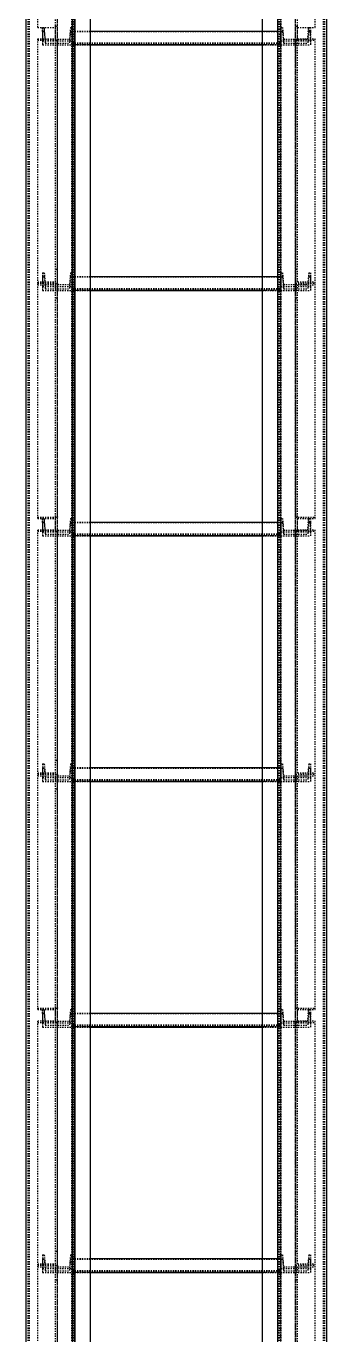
# Model space of a CAD drawing. Header units: millimetres. Extents: x 5143 to 30813, y 232 to 21408.
# Drawn here: x 26132 to 26254, y 11645 to 12178 of the extents above; entities that cross this region are included whole.
import ezdxf

# ---------------------------------------------------------------- set-up
doc = ezdxf.new("R2010")
doc.units = ezdxf.units.MM
doc.header["$LTSCALE"] = 0.25
for name, pattern in [('XKITLINE00', [0]), ('XKITLINE02', [4, 2, -2]), ('XKITLINE03', [6, 3, -1, 1, -1])]:
    doc.linetypes.add(name, pattern=pattern)

msp = doc.modelspace()

# ---------------------------------------------------------------- linework, layer by layer
at = {"color": 1, "linetype": 'XKITLINE03'}
for p, q in [((26144.38, 10818.82), (26144.38, 12467.2)), ((26241.36, 10818.82), (26241.36, 12467.2)), ((26150.38, 12460.27), (26150.38, 10820.27)), ((26235.38, 10820.27), (26235.38, 12460.27)), ((26144.38, 12073.03), (26144.38, 12172)), ((26150.38, 12170.09), (26150.38, 12171.76)), ((26150.38, 12170.27), (26235.36, 12170.27)), ((26235.36, 12171.76), (26235.36, 12170.09)), ((26241.36, 12172), (26241.36, 12073.03)), ((26144.38, 11977.83), (26144.38, 12073.03)), ((26150.38, 12070.1), (26150.38, 12071.77)), ((26235.36, 12071.77), (26235.36, 12070.1)), ((26241.36, 12073.03), (26241.36, 11977.83)), ((26150.38, 12070.28), (26235.36, 12070.28)), ((26144.38, 11873.05), (26144.38, 11972.02)), ((26150.38, 11970.11), (26150.38, 11971.78)), ((26235.36, 11971.78), (26235.36, 11970.11)), ((26241.36, 11972.02), (26241.36, 11873.05)), ((26150.38, 11970.29), (26235.36, 11970.29)), ((26144.38, 11777.86), (26144.38, 11873.05)), ((26150.38, 11870.13), (26150.38, 11871.79)), ((26150.38, 11870.3), (26235.36, 11870.3)), ((26235.36, 11871.79), (26235.36, 11870.13)), ((26241.36, 11873.05), (26241.36, 11777.86)), ((26144.38, 11673.08), (26144.38, 11772.04)), ((26150.38, 11770.14), (26150.38, 11771.8)), ((26150.38, 11770.31), (26235.36, 11770.31)), ((26235.36, 11771.8), (26235.36, 11770.14)), ((26241.36, 11772.04), (26241.36, 11673.08)), ((26144.38, 11577.88), (26144.38, 11673.08)), ((26241.36, 11673.08), (26241.36, 11577.88)), ((26150.38, 11670.15), (26150.38, 11671.81)), ((26150.38, 11670.33), (26235.36, 11670.33)), ((26235.36, 11671.81), (26235.36, 11670.15))]:
    msp.add_line(p, q, dxfattribs=at)
at = {"color": 3, "linetype": 'XKITLINE02'}
for p, q in [((26132.53, 10820.27), (26132.53, 12463.6)), ((26133.06, 10820.27), (26133.07, 12463.8)), ((26150.3, 10820.27), (26150.3, 12463.8)), ((26150.83, 10820.27), (26150.83, 12463.6)), ((26234.06, 10837.88), (26234.06, 12463.6)), ((26234.91, 10820.27), (26234.91, 12463.6)), ((26235.44, 10820.27), (26235.45, 12463.8)), ((26252.68, 10820.27), (26252.68, 12463.8)), ((26253.21, 10820.27), (26253.21, 12463.6)), ((26150.38, 10820.27), (26150.38, 12460.57)), ((26151.23, 10820.3), (26151.23, 12460.55)), ((26157.88, 10824.41), (26157.88, 12460.56)), ((26227.88, 10820.56), (26227.88, 12460.56)), ((26234.53, 10820.3), (26234.53, 12460.55)), ((26235.38, 10820.27), (26235.38, 12460.57)), ((26131.68, 10840.75), (26131.68, 12421.84)), ((26150.38, 12350.28), (26150.38, 10820.27)), ((26151.23, 12350.28), (26151.23, 10820.3)), ((26254.06, 10887.1), (26254.06, 12350.28)), ((26136.38, 12177.22), (26136.38, 12273.01)), ((26143.58, 12171.91), (26143.58, 12272.42)), ((26144.38, 12171.91), (26144.38, 12273.01)), ((26241.36, 12171.91), (26241.36, 12273.01)), ((26242.16, 12171.91), (26242.16, 12272.42)), ((26249.36, 12177.22), (26249.36, 12273.01)), ((26136.38, 12177.22), (26143.58, 12177.22)), ((26138.38, 12175.59), (26138.38, 12177.26)), ((26138.38, 12177.26), (26139.06, 12177.26)), ((26138.38, 12177.22), (26138.38, 12171.76)), ((26138.38, 12175.59), (26139.06, 12175.59)), ((26138.38, 12175.59), (26138.38, 12170.09)), ((26139.06, 12177.26), (26139.06, 12175.59)), ((26139.44, 12172.46), (26139.06, 12177.26)), ((26139.06, 12175.59), (26139.44, 12170.79)), ((26143.58, 12073.6), (26143.58, 12177.72)), ((26143.58, 12177.72), (26144.38, 12177.72)), ((26144.38, 12073.03), (26144.38, 12177.72)), ((26149.7, 12177.26), (26149.32, 12172.46)), ((26149.7, 12175.59), (26149.32, 12170.79)), ((26149.7, 12177.26), (26149.7, 12175.59)), ((26149.7, 12177.26), (26150.38, 12177.26)), ((26149.7, 12175.59), (26150.38, 12175.59)), ((26150.38, 12177.26), (26150.38, 12175.59)), ((26150.38, 12177.26), (26150.38, 12171.76)), ((26150.38, 12170.09), (26150.38, 12175.77)), ((26150.38, 12175.77), (26157.88, 12175.77)), ((26150.38, 12175.76), (26235.36, 12175.76)), ((26150.38, 12175.6), (26235.36, 12175.6)), ((26150.38, 12175.59), (26235.36, 12175.59)), ((26150.38, 12175.59), (26150.38, 12170.09)), ((26227.88, 12175.77), (26235.36, 12175.77)), ((26235.36, 12177.26), (26235.36, 12171.76)), ((26235.36, 12177.26), (26236.04, 12177.26)), ((26235.36, 12177.26), (26235.36, 12175.59)), ((26235.36, 12170.09), (26235.36, 12175.77)), ((26235.36, 12175.59), (26235.36, 12170.09)), ((26235.36, 12175.59), (26236.04, 12175.59)), ((26236.04, 12177.26), (26236.42, 12172.46)), ((26236.04, 12177.26), (26236.04, 12175.59)), ((26236.04, 12175.59), (26236.42, 12170.79)), ((26241.36, 12073.03), (26241.36, 12177.72)), ((26241.36, 12177.72), (26242.16, 12177.72)), ((26242.16, 12073.6), (26242.16, 12177.72)), ((26242.16, 12177.22), (26249.36, 12177.22)), ((26246.3, 12172.46), (26246.68, 12177.26)), ((26246.68, 12175.59), (26246.3, 12170.79)), ((26246.68, 12177.26), (26247.36, 12177.26)), ((26246.68, 12177.26), (26246.68, 12175.59)), ((26246.68, 12175.59), (26247.36, 12175.59)), ((26247.36, 12171.76), (26247.36, 12177.26)), ((26247.36, 12177.26), (26247.36, 12175.59)), ((26247.36, 12175.59), (26247.36, 12170.09)), ((26136.38, 12073.03), (26136.38, 12172.57)), ((26136.38, 12172.57), (26143.58, 12172.57)), ((26136.38, 12172), (26144.38, 12172)), ((26138.38, 12171.76), (26138.38, 12170.09)), ((26138.38, 12171.76), (26150.38, 12171.76)), ((26138.38, 12170.09), (26150.38, 12170.09)), ((26139.44, 12172.46), (26139.44, 12170.79)), ((26139.44, 12172.46), (26149.32, 12172.46)), ((26139.44, 12170.79), (26149.32, 12170.79)), ((26143.58, 12171.91), (26144.38, 12171.91)), ((26149.32, 12172.46), (26149.32, 12170.79)), ((26150.38, 12171.76), (26150.38, 12170.09)), ((26150.38, 12170.95), (26235.36, 12170.95)), ((26150.38, 12170.81), (26235.36, 12170.81)), ((26150.38, 12170.27), (26157.88, 12170.27)), ((26150.38, 12170.09), (26157.88, 12170.09)), ((26227.88, 12170.27), (26235.36, 12170.27)), ((26227.88, 12170.09), (26235.36, 12170.09)), ((26235.36, 12171.76), (26247.36, 12171.76)), ((26235.36, 12171.76), (26235.36, 12170.09)), ((26235.36, 12170.09), (26247.36, 12170.09)), ((26236.42, 12172.46), (26246.3, 12172.46)), ((26236.42, 12172.46), (26236.42, 12170.79)), ((26236.42, 12170.79), (26246.3, 12170.79)), ((26241.36, 12172), (26249.36, 12172)), ((26241.36, 12171.91), (26242.16, 12171.91)), ((26242.16, 12172.57), (26249.36, 12172.57)), ((26246.3, 12172.46), (26246.3, 12170.79)), ((26247.36, 12171.76), (26247.36, 12170.09)), ((26249.36, 12073.03), (26249.36, 12172.57)), ((26138.38, 12077.27), (26138.38, 12075.6)), ((26138.38, 12077.27), (26139.06, 12077.27)), ((26138.38, 12077.27), (26138.38, 12071.77)), ((26139.06, 12077.27), (26139.06, 12075.6)), ((26139.06, 12077.27), (26139.44, 12072.47)), ((26143.58, 12078.75), (26144.38, 12078.75)), ((26149.7, 12077.27), (26149.32, 12072.47)), ((26149.7, 12077.27), (26149.7, 12075.6)), ((26149.7, 12077.27), (26150.38, 12077.27)), ((26150.38, 12077.27), (26150.38, 12075.6)), ((26150.38, 12077.27), (26150.38, 12071.77)), ((26235.36, 12077.27), (26235.36, 12071.77)), ((26235.36, 12077.27), (26236.04, 12077.27)), ((26235.36, 12077.27), (26235.36, 12075.6)), ((26236.04, 12077.27), (26236.42, 12072.47)), ((26236.04, 12077.27), (26236.04, 12075.6)), ((26241.36, 12078.75), (26242.16, 12078.75)), ((26246.68, 12077.27), (26246.3, 12072.47)), ((26246.68, 12077.27), (26247.36, 12077.27)), ((26246.68, 12077.27), (26246.68, 12075.6)), ((26247.36, 12077.27), (26247.36, 12071.77)), ((26247.36, 12077.27), (26247.36, 12075.6)), ((26136.38, 12073.6), (26143.58, 12073.6)), ((26136.38, 12073.03), (26144.38, 12073.03)), ((26136.38, 11977.24), (26136.38, 12073.03)), ((26136.38, 12073.03), (26144.38, 12073.03)), ((26136.38, 12072.44), (26143.58, 12072.44)), ((26138.38, 12075.6), (26139.06, 12075.6)), ((26138.38, 12075.6), (26138.38, 12070.1)), ((26138.38, 12071.77), (26138.38, 12070.1)), ((26138.38, 12071.77), (26150.38, 12071.77)), ((26139.06, 12075.6), (26139.44, 12070.8)), ((26139.44, 12072.47), (26139.44, 12070.8)), ((26139.44, 12072.47), (26149.32, 12072.47)), ((26143.58, 11971.93), (26143.58, 12072.44)), ((26144.38, 11971.93), (26144.38, 12073.03)), ((26149.7, 12075.6), (26149.32, 12070.8)), ((26149.32, 12072.47), (26149.32, 12070.8)), ((26149.7, 12075.6), (26150.38, 12075.6)), ((26150.38, 12070.1), (26150.38, 12075.78)), ((26150.38, 12075.78), (26157.88, 12075.78)), ((26150.38, 12075.77), (26235.36, 12075.77)), ((26150.38, 12075.61), (26235.36, 12075.61)), ((26150.38, 12075.6), (26235.36, 12075.6)), ((26150.38, 12075.6), (26150.38, 12070.1)), ((26150.38, 12071.77), (26150.38, 12070.1)), ((26227.88, 12075.78), (26235.36, 12075.78)), ((26235.36, 12070.1), (26235.36, 12075.78)), ((26235.36, 12075.6), (26235.36, 12070.1)), ((26235.36, 12075.6), (26236.04, 12075.6)), ((26235.36, 12071.77), (26247.36, 12071.77)), ((26235.36, 12071.77), (26235.36, 12070.1)), ((26236.04, 12075.6), (26236.42, 12070.8)), ((26236.42, 12072.47), (26246.3, 12072.47)), ((26236.42, 12072.47), (26236.42, 12070.8)), ((26241.36, 12073.03), (26249.36, 12073.03)), ((26241.36, 11971.93), (26241.36, 12073.03)), ((26241.36, 12073.03), (26249.36, 12073.03)), ((26242.16, 12073.6), (26249.36, 12073.6)), ((26242.16, 11971.93), (26242.16, 12072.44)), ((26242.16, 12072.44), (26249.36, 12072.44)), ((26246.68, 12075.6), (26246.3, 12070.8)), ((26246.3, 12072.47), (26246.3, 12070.8)), ((26246.68, 12075.6), (26247.36, 12075.6)), ((26247.36, 12075.6), (26247.36, 12070.1)), ((26247.36, 12071.77), (26247.36, 12070.1)), ((26249.36, 11977.24), (26249.36, 12073.03)), ((26138.38, 12070.1), (26150.38, 12070.1)), ((26139.44, 12070.8), (26149.32, 12070.8)), ((26143.58, 12067.13), (26144.38, 12067.13)), ((26150.38, 12070.97), (26235.36, 12070.97)), ((26150.38, 12070.82), (26235.36, 12070.82)), ((26150.38, 12070.28), (26157.88, 12070.28)), ((26150.38, 12070.1), (26157.88, 12070.1)), ((26227.88, 12070.28), (26235.36, 12070.28)), ((26227.88, 12070.1), (26235.36, 12070.1)), ((26235.36, 12070.1), (26247.36, 12070.1)), ((26236.42, 12070.8), (26246.3, 12070.8)), ((26241.36, 12067.13), (26242.16, 12067.13)), ((26136.38, 11977.83), (26144.38, 11977.83)), ((26136.38, 11977.24), (26143.58, 11977.24)), ((26138.38, 11975.61), (26138.38, 11977.28)), ((26138.38, 11977.28), (26139.06, 11977.28)), ((26138.38, 11977.24), (26138.38, 11971.78)), ((26139.06, 11977.28), (26139.06, 11975.61)), ((26139.44, 11972.48), (26139.06, 11977.28)), ((26143.58, 11873.63), (26143.58, 11977.74)), ((26143.58, 11977.74), (26144.38, 11977.74)), ((26144.38, 11873.05), (26144.38, 11977.74)), ((26149.7, 11977.28), (26149.32, 11972.48)), ((26149.7, 11977.28), (26149.7, 11975.61)), ((26149.7, 11977.28), (26150.38, 11977.28)), ((26150.38, 11977.28), (26150.38, 11975.61)), ((26150.38, 11977.28), (26150.38, 11971.78)), ((26150.38, 11970.11), (26150.38, 11975.79)), ((26150.38, 11975.79), (26157.88, 11975.79)), ((26150.38, 11975.78), (26235.36, 11975.78)), ((26227.88, 11975.79), (26235.36, 11975.79)), ((26235.36, 11977.28), (26235.36, 11971.78)), ((26235.36, 11977.28), (26236.04, 11977.28)), ((26235.36, 11977.28), (26235.36, 11975.61)), ((26235.36, 11970.11), (26235.36, 11975.79)), ((26236.04, 11977.28), (26236.42, 11972.48)), ((26236.04, 11977.28), (26236.04, 11975.61)), ((26241.36, 11977.83), (26249.36, 11977.83)), ((26241.36, 11873.05), (26241.36, 11977.74)), ((26241.36, 11977.74), (26242.16, 11977.74)), ((26242.16, 11873.63), (26242.16, 11977.74)), ((26242.16, 11977.24), (26249.36, 11977.24)), ((26246.3, 11972.48), (26246.68, 11977.28)), ((26246.68, 11977.28), (26247.36, 11977.28)), ((26246.68, 11977.28), (26246.68, 11975.61)), ((26247.36, 11971.78), (26247.36, 11977.28)), ((26247.36, 11977.28), (26247.36, 11975.61)), ((26136.38, 11873.05), (26136.38, 11972.59)), ((26136.38, 11972.59), (26143.58, 11972.59)), ((26136.38, 11972.02), (26144.38, 11972.02)), ((26138.38, 11975.61), (26139.06, 11975.61)), ((26138.38, 11975.61), (26138.38, 11970.11)), ((26138.38, 11971.78), (26138.38, 11970.11)), ((26138.38, 11971.78), (26150.38, 11971.78)), ((26139.06, 11975.61), (26139.44, 11970.81)), ((26139.44, 11972.48), (26139.44, 11970.81)), ((26139.44, 11972.48), (26149.32, 11972.48)), ((26139.44, 11970.81), (26149.32, 11970.81)), ((26143.58, 11971.93), (26144.38, 11971.93)), ((26149.7, 11975.61), (26149.32, 11970.81)), ((26149.32, 11972.48), (26149.32, 11970.81)), ((26149.7, 11975.61), (26150.38, 11975.61)), ((26150.38, 11975.62), (26235.36, 11975.62)), ((26150.38, 11975.61), (26235.36, 11975.61)), ((26150.38, 11975.61), (26150.38, 11970.11)), ((26150.38, 11971.78), (26150.38, 11970.11)), ((26150.38, 11970.98), (26235.36, 11970.98)), ((26150.38, 11970.83), (26235.36, 11970.83)), ((26235.36, 11975.61), (26235.36, 11970.11)), ((26235.36, 11975.61), (26236.04, 11975.61)), ((26235.36, 11971.78), (26247.36, 11971.78)), ((26235.36, 11971.78), (26235.36, 11970.11)), ((26236.04, 11975.61), (26236.42, 11970.81)), ((26236.42, 11972.48), (26246.3, 11972.48)), ((26236.42, 11972.48), (26236.42, 11970.81)), ((26236.42, 11970.81), (26246.3, 11970.81)), ((26241.36, 11972.02), (26249.36, 11972.02)), ((26241.36, 11971.93), (26242.16, 11971.93)), ((26242.16, 11972.59), (26249.36, 11972.59)), ((26246.68, 11975.61), (26246.3, 11970.81)), ((26246.3, 11972.48), (26246.3, 11970.81)), ((26246.68, 11975.61), (26247.36, 11975.61)), ((26247.36, 11975.61), (26247.36, 11970.11)), ((26247.36, 11971.78), (26247.36, 11970.11)), ((26249.36, 11873.05), (26249.36, 11972.59)), ((26138.38, 11970.11), (26150.38, 11970.11)), ((26150.38, 11970.29), (26157.88, 11970.29)), ((26150.38, 11970.11), (26157.88, 11970.11)), ((26227.88, 11970.29), (26235.36, 11970.29)), ((26227.88, 11970.11), (26235.36, 11970.11)), ((26235.36, 11970.11), (26247.36, 11970.11)), ((26138.38, 11877.29), (26138.38, 11875.62)), ((26138.38, 11877.29), (26139.06, 11877.29)), ((26138.38, 11877.29), (26138.38, 11871.79)), ((26138.38, 11875.62), (26139.06, 11875.62)), ((26138.38, 11875.62), (26138.38, 11870.13)), ((26139.06, 11877.29), (26139.06, 11875.62)), ((26139.06, 11877.29), (26139.44, 11872.49)), ((26139.06, 11875.62), (26139.44, 11870.82)), ((26143.58, 11878.78), (26144.38, 11878.78)), ((26149.7, 11877.29), (26149.32, 11872.49)), ((26149.7, 11875.62), (26149.32, 11870.82)), ((26149.7, 11877.29), (26149.7, 11875.62)), ((26149.7, 11877.29), (26150.38, 11877.29)), ((26149.7, 11875.62), (26150.38, 11875.62)), ((26150.38, 11877.29), (26150.38, 11875.62)), ((26150.38, 11877.29), (26150.38, 11871.79)), ((26150.38, 11870.13), (26150.38, 11875.8)), ((26150.38, 11875.8), (26157.88, 11875.8)), ((26150.38, 11875.79), (26235.36, 11875.79)), ((26150.38, 11875.63), (26235.36, 11875.63)), ((26150.38, 11875.62), (26235.36, 11875.62)), ((26150.38, 11875.62), (26150.38, 11870.13)), ((26227.88, 11875.8), (26235.36, 11875.8)), ((26235.36, 11877.29), (26235.36, 11871.79)), ((26235.36, 11877.29), (26236.04, 11877.29)), ((26235.36, 11877.29), (26235.36, 11875.62)), ((26235.36, 11870.13), (26235.36, 11875.8)), ((26235.36, 11875.62), (26235.36, 11870.13)), ((26235.36, 11875.62), (26236.04, 11875.62)), ((26236.04, 11877.29), (26236.42, 11872.49)), ((26236.04, 11877.29), (26236.04, 11875.62)), ((26236.04, 11875.62), (26236.42, 11870.82)), ((26241.36, 11878.78), (26242.16, 11878.78)), ((26246.68, 11877.29), (26246.3, 11872.49)), ((26246.68, 11875.62), (26246.3, 11870.82)), ((26246.68, 11877.29), (26247.36, 11877.29)), ((26246.68, 11877.29), (26246.68, 11875.62)), ((26246.68, 11875.62), (26247.36, 11875.62)), ((26247.36, 11877.29), (26247.36, 11871.79)), ((26247.36, 11877.29), (26247.36, 11875.62)), ((26247.36, 11875.62), (26247.36, 11870.13)), ((26136.38, 11873.63), (26143.58, 11873.63)), ((26136.38, 11777.27), (26136.38, 11873.05)), ((26136.38, 11873.05), (26144.38, 11873.05)), ((26136.38, 11873.05), (26144.38, 11873.05)), ((26136.38, 11872.46), (26143.58, 11872.46)), ((26138.38, 11871.79), (26138.38, 11870.13)), ((26138.38, 11871.79), (26150.38, 11871.79)), ((26138.38, 11870.13), (26150.38, 11870.13)), ((26139.44, 11872.49), (26139.44, 11870.82)), ((26139.44, 11872.49), (26149.32, 11872.49)), ((26139.44, 11870.82), (26149.32, 11870.82)), ((26143.58, 11771.95), (26143.58, 11872.46)), ((26144.38, 11771.95), (26144.38, 11873.05)), ((26149.32, 11872.49), (26149.32, 11870.82)), ((26150.38, 11871.79), (26150.38, 11870.13)), ((26150.38, 11870.99), (26235.36, 11870.99)), ((26150.38, 11870.84), (26235.36, 11870.84)), ((26150.38, 11870.3), (26157.88, 11870.3)), ((26150.38, 11870.13), (26157.88, 11870.13)), ((26227.88, 11870.3), (26235.36, 11870.3)), ((26227.88, 11870.13), (26235.36, 11870.13)), ((26235.36, 11871.79), (26247.36, 11871.79)), ((26235.36, 11871.79), (26235.36, 11870.13)), ((26235.36, 11870.13), (26247.36, 11870.13)), ((26236.42, 11872.49), (26246.3, 11872.49)), ((26236.42, 11872.49), (26236.42, 11870.82)), ((26236.42, 11870.82), (26246.3, 11870.82)), ((26241.36, 11771.95), (26241.36, 11873.05)), ((26241.36, 11873.05), (26249.36, 11873.05)), ((26241.36, 11873.05), (26249.36, 11873.05)), ((26242.16, 11873.63), (26249.36, 11873.63)), ((26242.16, 11771.95), (26242.16, 11872.46)), ((26242.16, 11872.46), (26249.36, 11872.46)), ((26246.3, 11872.49), (26246.3, 11870.82)), ((26247.36, 11871.79), (26247.36, 11870.13)), ((26249.36, 11777.27), (26249.36, 11873.05)), ((26143.58, 11867.15), (26144.38, 11867.15)), ((26241.36, 11867.15), (26242.16, 11867.15)), ((26136.38, 11777.86), (26144.38, 11777.86)), ((26136.38, 11777.27), (26143.58, 11777.27)), ((26138.38, 11775.64), (26138.38, 11777.3)), ((26138.38, 11777.3), (26139.06, 11777.3)), ((26138.38, 11777.27), (26138.38, 11771.8)), ((26138.38, 11775.64), (26139.06, 11775.64)), ((26138.38, 11775.64), (26138.38, 11770.14)), ((26139.06, 11777.3), (26139.06, 11775.64)), ((26139.44, 11772.5), (26139.06, 11777.3)), ((26139.06, 11775.64), (26139.44, 11770.84)), ((26143.58, 11673.65), (26143.58, 11777.77)), ((26143.58, 11777.77), (26144.38, 11777.77)), ((26144.38, 11673.08), (26144.38, 11777.77)), ((26149.7, 11777.3), (26149.32, 11772.5)), ((26149.7, 11775.64), (26149.32, 11770.84)), ((26149.7, 11777.3), (26149.7, 11775.64)), ((26149.7, 11777.3), (26150.38, 11777.3)), ((26149.7, 11775.64), (26150.38, 11775.64)), ((26150.38, 11777.3), (26150.38, 11775.64)), ((26150.38, 11777.3), (26150.38, 11771.8)), ((26150.38, 11770.14), (26150.38, 11775.81)), ((26150.38, 11775.81), (26157.88, 11775.81)), ((26150.38, 11775.8), (26235.36, 11775.8)), ((26150.38, 11775.65), (26235.36, 11775.65)), ((26150.38, 11775.64), (26235.36, 11775.64)), ((26150.38, 11775.64), (26150.38, 11770.14)), ((26227.88, 11775.81), (26235.36, 11775.81)), ((26235.36, 11777.3), (26235.36, 11771.8)), ((26235.36, 11777.3), (26236.04, 11777.3)), ((26235.36, 11777.3), (26235.36, 11775.64)), ((26235.36, 11770.14), (26235.36, 11775.81)), ((26235.36, 11775.64), (26235.36, 11770.14)), ((26235.36, 11775.64), (26236.04, 11775.64)), ((26236.04, 11777.3), (26236.42, 11772.5)), ((26236.04, 11777.3), (26236.04, 11775.64)), ((26236.04, 11775.64), (26236.42, 11770.84)), ((26241.36, 11777.86), (26249.36, 11777.86)), ((26241.36, 11673.08), (26241.36, 11777.77)), ((26241.36, 11777.77), (26242.16, 11777.77)), ((26242.16, 11673.65), (26242.16, 11777.77)), ((26242.16, 11777.27), (26249.36, 11777.27)), ((26246.3, 11772.5), (26246.68, 11777.3)), ((26246.68, 11775.64), (26246.3, 11770.84)), ((26246.68, 11777.3), (26247.36, 11777.3)), ((26246.68, 11777.3), (26246.68, 11775.64)), ((26246.68, 11775.64), (26247.36, 11775.64)), ((26247.36, 11771.8), (26247.36, 11777.3)), ((26247.36, 11777.3), (26247.36, 11775.64)), ((26247.36, 11775.64), (26247.36, 11770.14)), ((26136.38, 11673.08), (26136.38, 11772.62)), ((26136.38, 11772.62), (26143.58, 11772.62)), ((26136.38, 11772.04), (26144.38, 11772.04)), ((26138.38, 11771.8), (26138.38, 11770.14)), ((26138.38, 11771.8), (26150.38, 11771.8)), ((26138.38, 11770.14), (26150.38, 11770.14)), ((26139.44, 11772.5), (26139.44, 11770.84)), ((26139.44, 11772.5), (26149.32, 11772.5)), ((26139.44, 11770.84), (26149.32, 11770.84)), ((26143.58, 11771.95), (26144.38, 11771.95)), ((26149.32, 11772.5), (26149.32, 11770.84)), ((26150.38, 11771.8), (26150.38, 11770.14)), ((26150.38, 11771), (26235.36, 11771)), ((26150.38, 11770.85), (26235.36, 11770.85)), ((26150.38, 11770.31), (26157.88, 11770.31)), ((26150.38, 11770.14), (26157.88, 11770.14)), ((26227.88, 11770.31), (26235.36, 11770.31)), ((26227.88, 11770.14), (26235.36, 11770.14)), ((26235.36, 11771.8), (26247.36, 11771.8)), ((26235.36, 11771.8), (26235.36, 11770.14)), ((26235.36, 11770.14), (26247.36, 11770.14)), ((26236.42, 11772.5), (26246.3, 11772.5)), ((26236.42, 11772.5), (26236.42, 11770.84)), ((26236.42, 11770.84), (26246.3, 11770.84)), ((26241.36, 11772.04), (26249.36, 11772.04)), ((26241.36, 11771.95), (26242.16, 11771.95)), ((26242.16, 11772.62), (26249.36, 11772.62)), ((26246.3, 11772.5), (26246.3, 11770.84)), ((26247.36, 11771.8), (26247.36, 11770.14)), ((26249.36, 11673.08), (26249.36, 11772.62)), ((26138.38, 11677.31), (26138.38, 11675.65)), ((26138.38, 11677.31), (26139.06, 11677.31)), ((26138.38, 11677.31), (26138.38, 11671.81)), ((26139.06, 11677.31), (26139.06, 11675.65)), ((26139.06, 11677.31), (26139.44, 11672.51)), ((26143.58, 11678.8), (26144.38, 11678.8)), ((26149.7, 11677.31), (26149.32, 11672.51)), ((26149.7, 11677.31), (26149.7, 11675.65)), ((26149.7, 11677.31), (26150.38, 11677.31)), ((26150.38, 11677.31), (26150.38, 11675.65)), ((26150.38, 11677.31), (26150.38, 11671.81)), ((26235.36, 11677.31), (26235.36, 11671.81)), ((26235.36, 11677.31), (26236.04, 11677.31)), ((26235.36, 11677.31), (26235.36, 11675.65)), ((26236.04, 11677.31), (26236.42, 11672.51)), ((26236.04, 11677.31), (26236.04, 11675.65)), ((26241.36, 11678.8), (26242.16, 11678.8)), ((26246.68, 11677.31), (26246.3, 11672.51)), ((26246.68, 11677.31), (26247.36, 11677.31)), ((26246.68, 11677.31), (26246.68, 11675.65)), ((26247.36, 11677.31), (26247.36, 11671.81)), ((26247.36, 11677.31), (26247.36, 11675.65)), ((26136.38, 11673.65), (26143.58, 11673.65)), ((26136.38, 11577.29), (26136.38, 11673.08)), ((26136.38, 11673.08), (26144.38, 11673.08)), ((26136.38, 11673.08), (26144.38, 11673.08)), ((26136.38, 11672.48), (26143.58, 11672.48)), ((26138.38, 11675.65), (26139.06, 11675.65)), ((26138.38, 11675.65), (26138.38, 11670.15)), ((26139.06, 11675.65), (26139.44, 11670.85)), ((26139.44, 11672.51), (26139.44, 11670.85)), ((26139.44, 11672.51), (26149.32, 11672.51)), ((26143.58, 11571.97), (26143.58, 11672.48)), ((26144.38, 11571.97), (26144.38, 11673.08)), ((26149.7, 11675.65), (26149.32, 11670.85)), ((26149.32, 11672.51), (26149.32, 11670.85)), ((26149.7, 11675.65), (26150.38, 11675.65)), ((26150.38, 11670.15), (26150.38, 11675.83)), ((26150.38, 11675.83), (26157.88, 11675.83)), ((26150.38, 11675.81), (26235.36, 11675.81)), ((26150.38, 11675.66), (26235.36, 11675.66)), ((26150.38, 11675.65), (26150.38, 11670.15)), ((26150.38, 11675.65), (26235.36, 11675.65)), ((26227.88, 11675.83), (26235.36, 11675.83)), ((26235.36, 11670.15), (26235.36, 11675.83)), ((26235.36, 11675.65), (26235.36, 11670.15)), ((26235.36, 11675.65), (26236.04, 11675.65)), ((26236.04, 11675.65), (26236.42, 11670.85)), ((26236.42, 11672.51), (26246.3, 11672.51)), ((26236.42, 11672.51), (26236.42, 11670.85)), ((26241.36, 11571.97), (26241.36, 11673.08)), ((26241.36, 11673.08), (26249.36, 11673.08)), ((26241.36, 11673.08), (26249.36, 11673.08)), ((26242.16, 11673.65), (26249.36, 11673.65)), ((26242.16, 11571.97), (26242.16, 11672.48)), ((26242.16, 11672.48), (26249.36, 11672.48)), ((26246.68, 11675.65), (26246.3, 11670.85)), ((26246.3, 11672.51), (26246.3, 11670.85)), ((26246.68, 11675.65), (26247.36, 11675.65)), ((26247.36, 11675.65), (26247.36, 11670.15)), ((26249.36, 11577.29), (26249.36, 11673.08)), ((26138.38, 11671.81), (26138.38, 11670.15)), ((26138.38, 11671.81), (26150.38, 11671.81)), ((26138.38, 11670.15), (26150.38, 11670.15)), ((26139.44, 11670.85), (26149.32, 11670.85)), ((26143.58, 11667.17), (26144.38, 11667.17)), ((26150.38, 11671.81), (26150.38, 11670.15)), ((26150.38, 11671.01), (26235.36, 11671.01)), ((26150.38, 11670.86), (26235.36, 11670.86)), ((26150.38, 11670.33), (26157.88, 11670.33)), ((26150.38, 11670.15), (26157.88, 11670.15)), ((26227.88, 11670.33), (26235.36, 11670.33)), ((26227.88, 11670.15), (26235.36, 11670.15)), ((26235.36, 11671.81), (26247.36, 11671.81)), ((26235.36, 11671.81), (26235.36, 11670.15)), ((26235.36, 11670.15), (26247.36, 11670.15)), ((26236.42, 11670.85), (26246.3, 11670.85)), ((26241.36, 11667.17), (26242.16, 11667.17)), ((26247.36, 11671.81), (26247.36, 11670.15))]:
    msp.add_line(p, q, dxfattribs=at)
at = {"color": 7, "linetype": 'XKITLINE00'}
for p, q in [((26131.68, 10930.57), (26131.68, 12349.97)), ((26151.68, 10930.57), (26151.68, 12349.97)), ((26157.88, 10930.57), (26157.88, 12349.97)), ((26227.88, 10930.57), (26227.88, 12349.97)), ((26234.06, 10930.57), (26234.06, 12349.97)), ((26254.06, 10930.57), (26254.06, 12349.97)), ((26157.88, 12175.77), (26227.88, 12175.77)), ((26157.88, 12170.27), (26227.88, 12170.27)), ((26157.88, 12170.09), (26227.88, 12170.09)), ((26157.88, 12075.78), (26227.88, 12075.78)), ((26157.88, 12070.28), (26227.88, 12070.28)), ((26157.88, 12070.1), (26227.88, 12070.1)), ((26157.88, 11975.79), (26227.88, 11975.79)), ((26157.88, 11970.29), (26227.88, 11970.29)), ((26157.88, 11970.11), (26227.88, 11970.11)), ((26157.88, 11875.8), (26227.88, 11875.8)), ((26157.88, 11870.3), (26227.88, 11870.3)), ((26157.88, 11870.13), (26227.88, 11870.13)), ((26157.88, 11775.81), (26227.88, 11775.81)), ((26157.88, 11770.31), (26227.88, 11770.31)), ((26157.88, 11770.14), (26227.88, 11770.14)), ((26157.88, 11675.83), (26227.88, 11675.83)), ((26157.88, 11670.33), (26227.88, 11670.33)), ((26157.88, 11670.15), (26227.88, 11670.15))]:
    msp.add_line(p, q, dxfattribs=at)
at = {"color": 1, "linetype": 'XKITLINE00'}
for centre in [(26144.38, 12172), (26150.38, 12171.76), (26150.38, 12170.27), (26150.38, 12170.09), (26235.36, 12171.76), (26235.36, 12170.27), (26235.36, 12170.09), (26241.36, 12172), (26144.38, 12073.03), (26144.38, 12073.03), (26150.38, 12071.77), (26235.36, 12071.77), (26241.36, 12073.03), (26241.36, 12073.03), (26150.38, 12070.28), (26150.38, 12070.1), (26235.36, 12070.28), (26235.36, 12070.1), (26144.38, 11977.83), (26241.36, 11977.83), (26144.38, 11972.02), (26150.38, 11971.78), (26235.36, 11971.78), (26241.36, 11972.02), (26150.38, 11970.29), (26150.38, 11970.11), (26235.36, 11970.29), (26235.36, 11970.11), (26144.38, 11873.05), (26144.38, 11873.05), (26150.38, 11871.79), (26150.38, 11870.3), (26150.38, 11870.13), (26235.36, 11871.79), (26235.36, 11870.3), (26235.36, 11870.13), (26241.36, 11873.05), (26241.36, 11873.05), (26144.38, 11777.86), (26241.36, 11777.86), (26144.38, 11772.04), (26150.38, 11771.8), (26150.38, 11770.31), (26150.38, 11770.14), (26235.36, 11771.8), (26235.36, 11770.31), (26235.36, 11770.14), (26241.36, 11772.04), (26144.38, 11673.08), (26144.38, 11673.08), (26241.36, 11673.08), (26241.36, 11673.08), (26150.38, 11671.81), (26150.38, 11670.33), (26150.38, 11670.15), (26235.36, 11671.81), (26235.36, 11670.33), (26235.36, 11670.15)]:
    msp.add_circle(centre, 0.05, dxfattribs=at)

doc.saveas('drawing.dxf')
